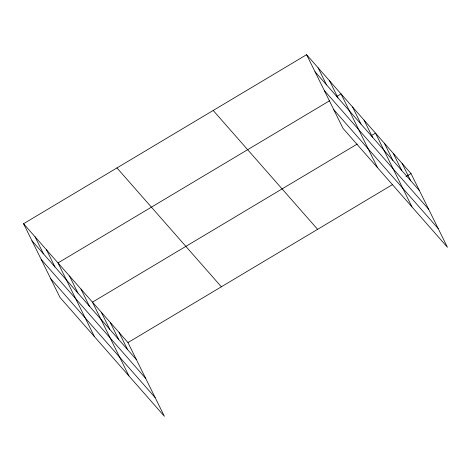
<?xml version="1.0" encoding="UTF-8"?>
<svg xmlns="http://www.w3.org/2000/svg" width="471" height="471" viewBox="0 0 471 471"><rect width="100%" height="100%" fill="white"/><g stroke="black" fill="none" stroke-linecap="round" stroke-linejoin="round"><path stroke-width="0.71" d="M23.55 223.707L127.959 342.57L164.403 416.311L59.994 297.448L23.55 223.707L306.597 54.689L411.006 173.552L447.45 247.293L343.041 128.43L306.597 54.689M329.694 100.7L58.004 262.93L94.447 336.671M336.635 96.549L341.051 93.912L377.495 167.652M357.206 144.067L92.457 302.158L128.901 375.899M371.089 135.778L375.505 133.14L411.954 206.881M127.959 342.57L392.702 184.485M405.955 176.566L411.006 173.552M315.034 71.757L419.443 190.625M324.278 90.461L428.687 209.324M333.798 109.725L438.207 228.594M213.192 110.461L317.601 229.33M116.955 167.929L221.364 286.798M31.987 240.775L136.396 359.644M41.23 259.48L145.639 378.343M50.75 278.744L155.159 397.612M402.128 163.449L410.565 180.523M393.256 153.346L401.692 170.42M384.383 143.243L392.82 160.311M364.024 120.064L372.461 137.138M352.538 106.988L360.974 124.061M329.57 80.841L338.007 97.909M318.084 67.765L326.521 84.833M119.081 332.467L127.517 349.541M110.208 322.364L118.645 339.432M101.336 312.261L109.772 329.329M80.977 289.082L89.413 306.15M69.49 276.006L77.927 293.08M46.517 249.854L54.954 266.927M35.037 236.783L43.473 253.851"/></g></svg>
